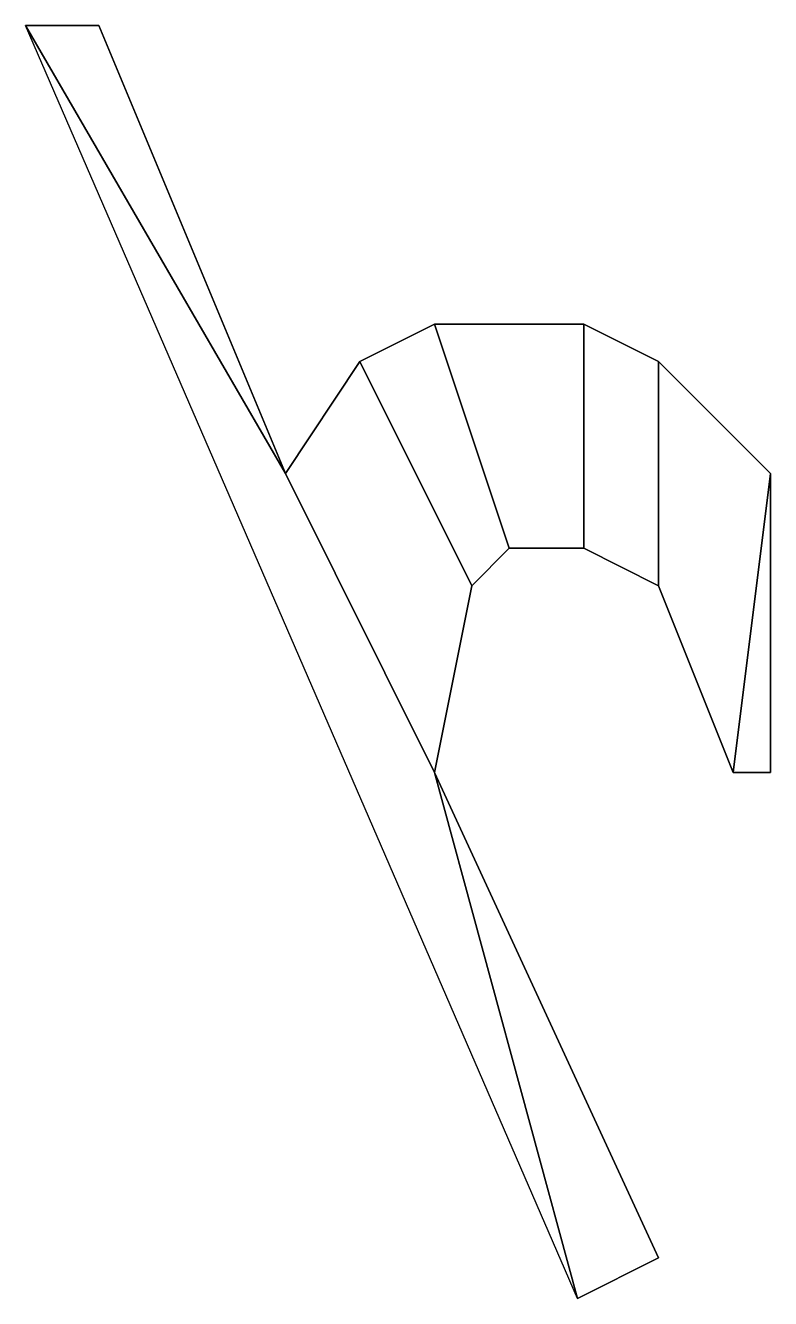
# Model space of a CAD drawing. Extents: x 0.24 to 0.44, y 2.009 to 2.35.
import ezdxf

# ---------------------------------------------------------------- set-up
doc = ezdxf.new("R2010")
doc.units = 0
doc.layers.add('0M', color=6, linetype='CONTINUOUS')

msp = doc.modelspace()

# ---------------------------------------------------------------- linework, layer by layer
at = {"layer": '0M'}
for points in [[(0.24037, 2.35, 0.87208), (0.26, 2.35, 0.87208), (0.26, 2.35, 0.89208), (0.24037, 2.35, 0.89208)], [(0.26, 2.35, 0.89208), (0.31, 2.23, 0.96453), (0.24037, 2.35, 0.89208)], [(0.31, 2.23, 0.96453), (0.35, 2.15, 1.01283), (0.38825, 2.00912, 1.09789), (0.24037, 2.35, 0.89208)], [(0.26, 2.35, 0.87208), (0.31, 2.23, 0.94453), (0.31, 2.23, 0.96453), (0.26, 2.35, 0.89208)], [(0.33, 2.26, 0.92642), (0.35, 2.27, 0.92038), (0.35, 2.27, 0.94038), (0.33, 2.26, 0.94642)], [(0.35, 2.27, 0.94038), (0.37, 2.21, 0.9766), (0.36, 2.2, 0.98264), (0.33, 2.26, 0.94642)], [(0.35, 2.27, 0.92038), (0.39, 2.27, 0.92038), (0.39, 2.27, 0.94038), (0.35, 2.27, 0.94038)], [(0.39, 2.27, 0.94038), (0.39, 2.21, 0.9766), (0.37, 2.21, 0.9766), (0.35, 2.27, 0.94038)], [(0.39, 2.27, 0.92038), (0.41, 2.26, 0.92642), (0.41, 2.26, 0.94642), (0.39, 2.27, 0.94038)], [(0.41, 2.26, 0.94642), (0.41, 2.2, 0.98264), (0.39, 2.21, 0.9766), (0.39, 2.27, 0.94038)], [(0.31, 2.23, 0.94453), (0.33, 2.26, 0.92642), (0.33, 2.26, 0.94642), (0.31, 2.23, 0.96453)], [(0.33, 2.26, 0.94642), (0.36, 2.2, 0.98264), (0.35, 2.15, 1.01283), (0.31, 2.23, 0.96453)], [(0.41, 2.26, 0.92642), (0.44, 2.23, 0.94453), (0.44, 2.23, 0.96453), (0.41, 2.26, 0.94642)], [(0.44, 2.23, 0.96453), (0.43, 2.15, 1.01283), (0.41, 2.2, 0.98264), (0.41, 2.26, 0.94642)], [(0.44, 2.15, 1.01283), (0.44, 2.15, 1.01283), (0.43, 2.15, 1.01283), (0.44, 2.23, 0.96453)], [(0.44, 2.23, 0.94453), (0.44, 2.15, 0.99283), (0.44, 2.15, 1.01283), (0.44, 2.23, 0.96453)], [(0.37, 2.21, 0.9566), (0.36, 2.2, 0.96264), (0.36, 2.2, 0.98264), (0.37, 2.21, 0.9766)], [(0.39, 2.21, 0.9566), (0.37, 2.21, 0.9566), (0.37, 2.21, 0.9766), (0.39, 2.21, 0.9766)], [(0.41, 2.2, 0.96264), (0.39, 2.21, 0.9566), (0.39, 2.21, 0.9766), (0.41, 2.2, 0.98264)], [(0.36, 2.2, 0.96264), (0.35, 2.15, 0.99283), (0.35, 2.15, 1.01283), (0.36, 2.2, 0.98264)], [(0.43, 2.15, 0.99283), (0.41, 2.2, 0.96264), (0.41, 2.2, 0.98264), (0.43, 2.15, 1.01283)], [(0.35, 2.15, 0.99283), (0.41, 2.02, 1.07132), (0.41, 2.02, 1.09132), (0.35, 2.15, 1.01283)], [(0.35, 2.15, 1.01283), (0.41, 2.02, 1.09132), (0.38825, 2.00912, 1.09789)], [(0.44, 2.15, 0.99283), (0.43, 2.15, 0.99283), (0.43, 2.15, 1.01283), (0.44, 2.15, 1.01283)], [(0.41, 2.02, 1.07132), (0.38825, 2.00912, 1.07789), (0.38825, 2.00912, 1.09789), (0.41, 2.02, 1.09132)]]:
    msp.add_3dface(points, dxfattribs=at)

doc.saveas('drawing.dxf')
